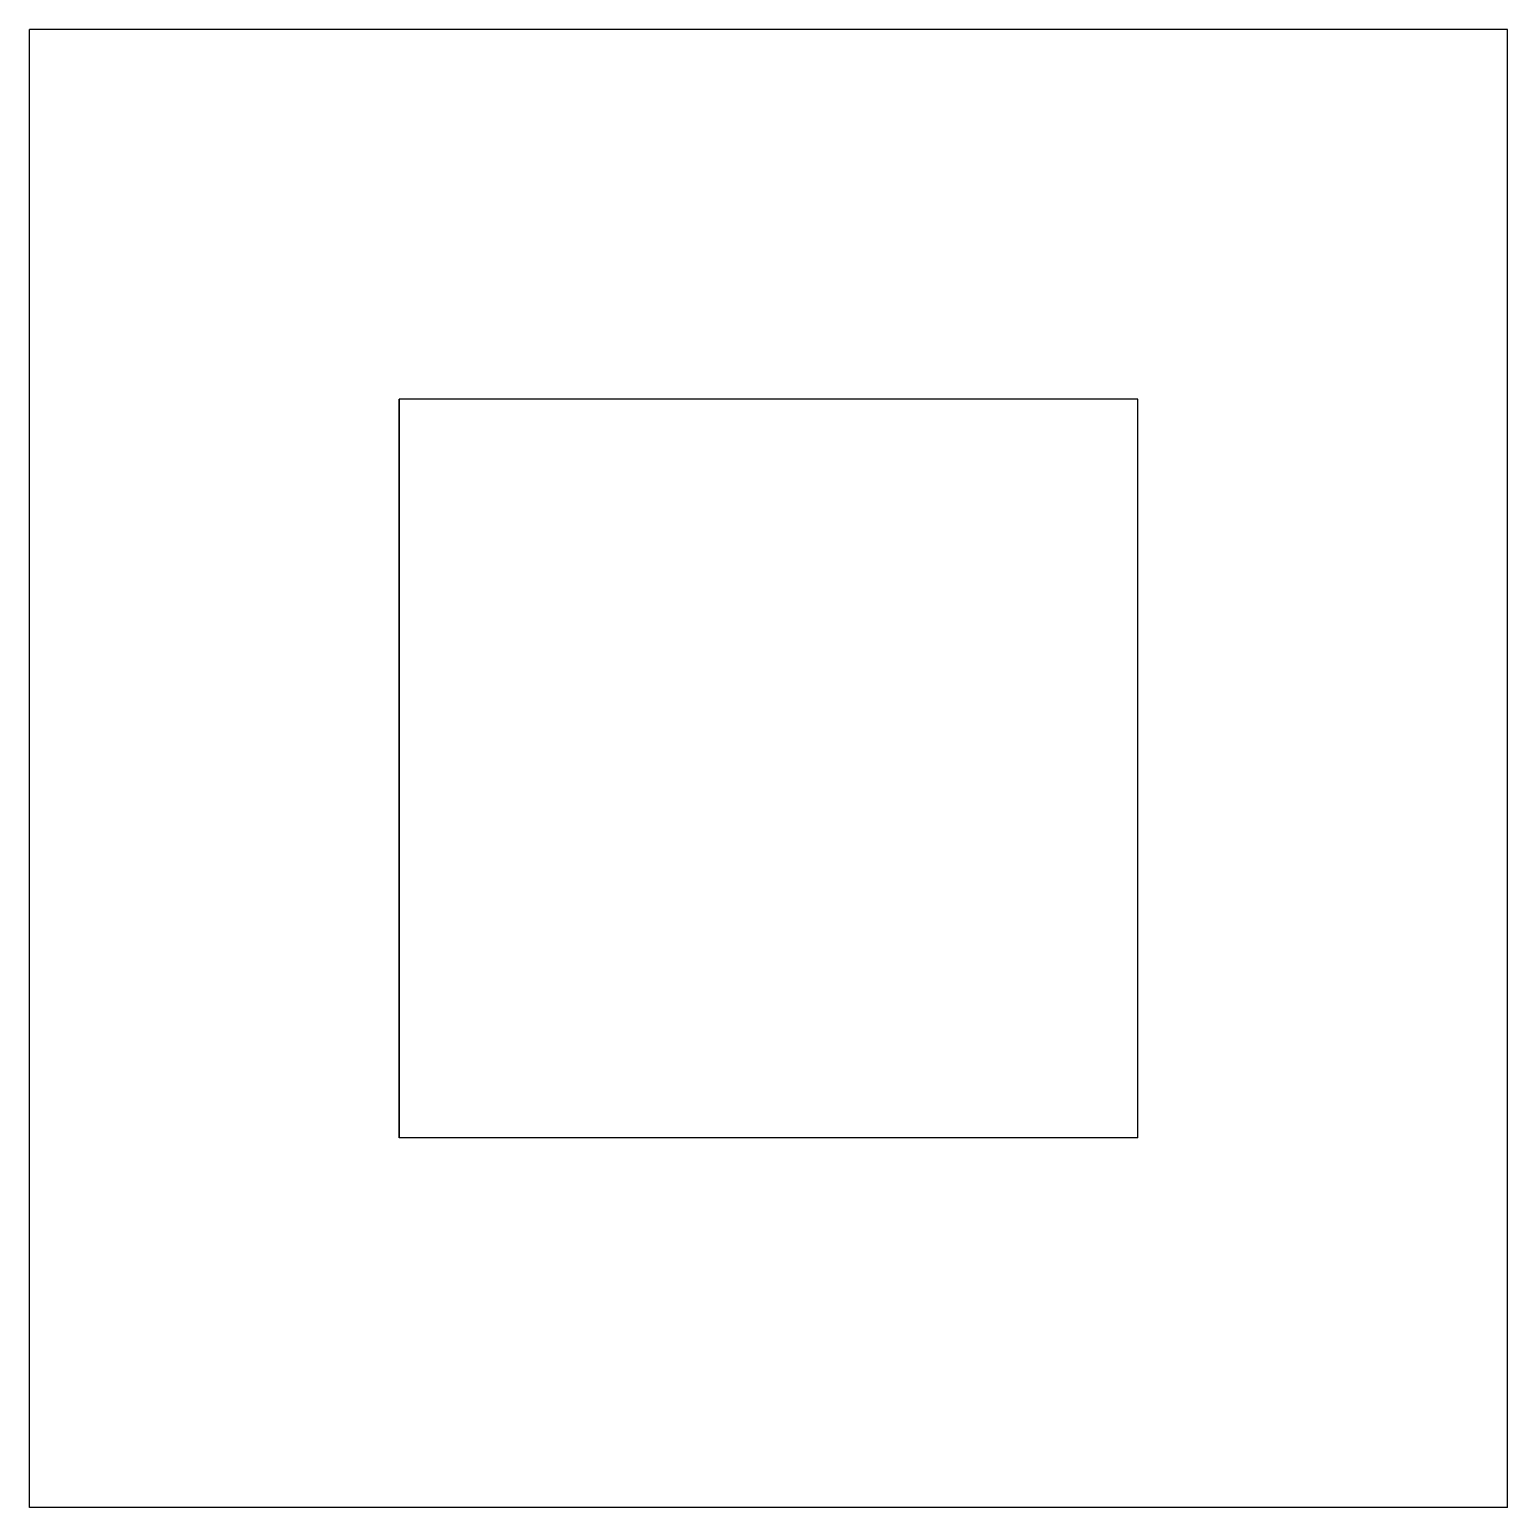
# Model space of a CAD drawing. Header units: metres. Extents: x -2 to 2, y -2 to 2.
import ezdxf

# ---------------------------------------------------------------- set-up
doc = ezdxf.new("R2010")
doc.units = ezdxf.units.M
for name, color, linetype in [('VIEW', 7, 'CONTINUOUS'), ('VIEW-CORTE', 7, 'CONTINUOUS'), ('VIEW-PERFIL', 7, 'CONTINUOUS')]:
    doc.layers.add(name, color=color, linetype=linetype)

msp = doc.modelspace()

# ---------------------------------------------------------------- linework, layer by layer
at = {"layer": 'VIEW'}
for p in [(-1, 1), (1, -1)]:
    msp.add_line(p, (-1, -1), dxfattribs=at)
at = {"layer": 'VIEW-CORTE'}
for p, q in [((2, 2), (-2, 2)), ((-2, -2), (-2, 2)), ((2, -2), (2, 2)), ((1, 1), (-1, 1)), ((-1, -1), (-1, 1)), ((1, -1), (1, 1)), ((1, -1), (-1, -1)), ((2, -2), (-2, -2))]:
    msp.add_line(p, q, dxfattribs=at)
at = {"layer": 'VIEW-PERFIL'}
for p, q in [((2, 2), (-2, 2)), ((2, -2), (2, 2))]:
    msp.add_line(p, q, dxfattribs=at)

doc.saveas('drawing.dxf')
